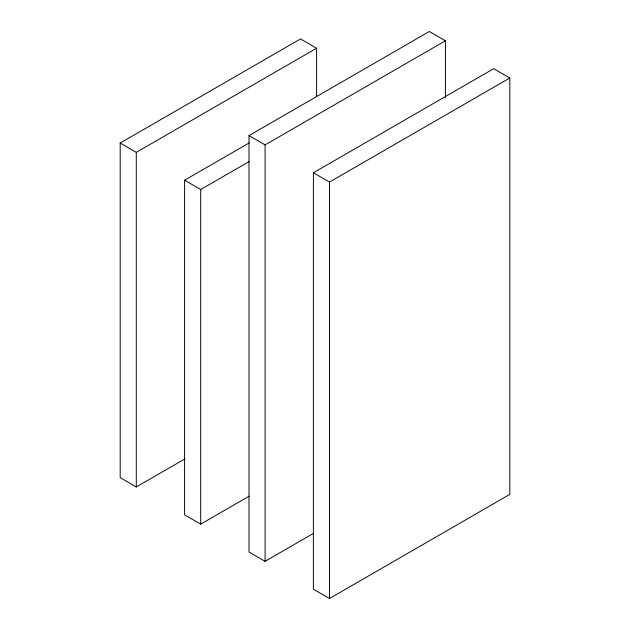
<?xml version="1.0" encoding="UTF-8"?>
<svg xmlns="http://www.w3.org/2000/svg" width="630" height="630" viewBox="0 0 630 630"><rect width="100%" height="100%" fill="white"/><g stroke="black" fill="none" stroke-linecap="round" stroke-linejoin="round"><path stroke-width="0.94" d="M184.779 458.971L136.293 486.959L120.196 477.666L120.196 143.041L300.51 38.934L316.606 48.234L316.606 96.461M120.196 143.041L136.293 152.334L316.606 48.234M313.575 533.327L265.088 561.322L248.992 552.022L248.992 135.607L429.306 31.5L445.41 40.792L445.41 97.76M249.173 496.149L200.694 524.136L184.59 514.844L184.59 180.219L249.236 142.9M248.992 135.607L265.088 144.9L445.41 40.792M184.59 180.219L200.694 189.52L249.173 161.524M313.393 172.785L493.707 68.678L509.804 77.978L509.804 494.392L329.49 598.5L313.393 589.207L313.393 172.785L329.49 182.078L509.804 77.978M329.49 182.078L329.49 598.5M265.088 144.9L265.088 561.322M200.694 189.52L200.694 524.136M136.293 152.334L136.293 486.959"/></g></svg>
